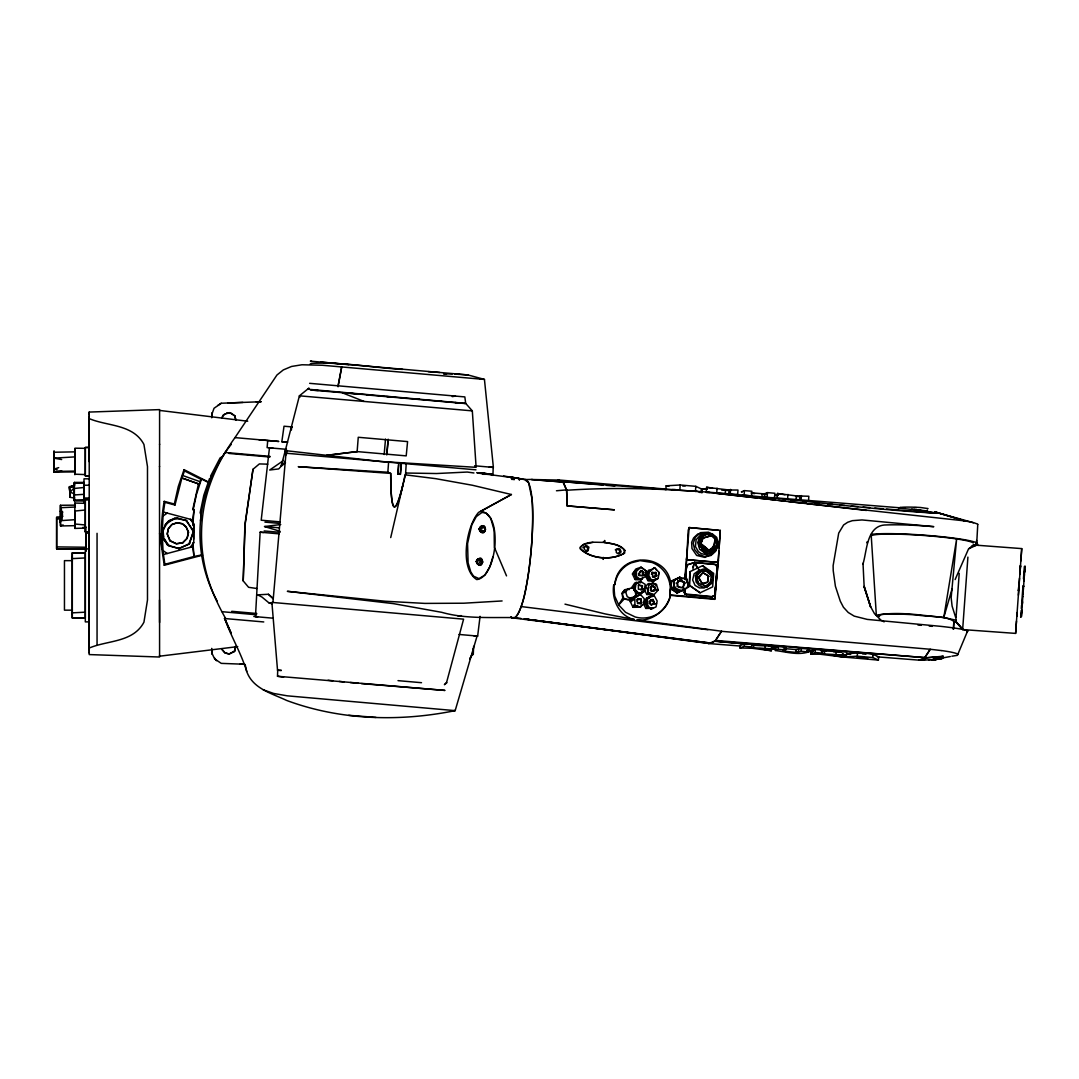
<?xml version="1.0" encoding="UTF-8"?>
<svg xmlns="http://www.w3.org/2000/svg" width="1079" height="1079" viewBox="0 0 1079 1079"><rect width="100%" height="100%" fill="white"/><g stroke="black" fill="none" stroke-linecap="round" stroke-linejoin="round"><path stroke-width="1.5" d="M56.647 518.81L56.634 548.86L85.767 548.874L56.634 548.874L56.634 517.354L61.49 517.354L56.634 517.354L56.634 518.945L61.49 518.918M72.28 614.032L72.28 552.839L85.308 552.839L85.308 617.943L72.28 617.957L72.28 556.764M62.744 511.932L60.384 520.671L60.532 525.959L74.815 525.675L74.869 503.057L85.308 503.34L85.308 531.88L89.22 531.866L85.335 531.799M74.869 463.768L74.869 471.928L54.031 472.076L54.044 451.413L54.017 458.143L61.665 459.546M83.946 500.063L74.397 500.4L84 500.413L84 482.434L74.478 482.394L74.303 486.562M85.308 531.88L85.308 499.564L89.22 499.577L85.335 499.644M85.335 475.866L89.22 475.906L85.308 475.879L85.335 447.488L89.22 447.434L85.335 447.488M89.22 651.689L89.22 654.575L159.584 657.017L159.517 466.317M89.206 531.812L89.22 499.577M89.22 461.677L89.22 416.157M89.22 414.97L89.22 412.07L159.584 409.615L159.584 444.494M85.308 527.159L85.308 528.103L74.869 528.413L74.883 511.041L85.295 510.003M85.767 548.011L85.767 551.356L85.767 533.377L89.22 532.959M159.544 466.641L159.584 444.103M639.955 607.018L634.87 605.332L634.884 596.579L640.602 594.677L644.244 598.724L643.866 603.876L639.955 607.018L633.912 605.225L634.533 606.695L640.427 607.207L642.099 604.753M638.417 585.034L638.404 589.242L642.248 589.458L642.491 585.735L638.417 585.034L642.288 586.248L641.034 590.132M74.883 472.157L74.883 471.091L55.69 471.415M74.856 463.174L74.883 451.265M74.869 528.413L74.883 526.377M702.389 550.182L704.695 551.922L712.059 551.531L714.163 550.007L716.969 546.014L715.296 536.991L711.358 535.697L702.456 538.205L700.5 545.623L706.812 550.789L712.72 548.671L714.5 545.461L715.296 536.991L707.325 533.984L699.853 537.18L697.762 542.359L699.637 549.292L705.248 553.311L710.913 553.271L715.822 550.398L718.479 544.167L716.766 537.504L712.315 533.795L707.001 532.77L702.119 534.712L699.853 537.18L698.814 544.531L699.651 547.134M54.031 472.076L54.031 451.292L54.031 459.02M685.758 579.544L686.716 557.236L684.72 578.83M193.64 539.244L193.748 524.07L192.48 521.049L190.309 519.282L193.748 524.07L193.748 542.548L190.309 547.336L192.588 545.772L193.748 542.548M977.763 524.367L976.657 544.423L975.241 544.517L976.185 544.612L976.63 540.498M73.898 493.683L73.925 485.51L69.393 486.696L70.148 497.338L73.979 497.945L73.898 493.683L70.054 492.118L69.393 486.696L72.428 487.276M89.22 650.462L89.22 533.228M57.106 469.581L53.95 469.122L54.031 464.28M84 500.858L74.276 500.75L74.316 498.714M62.501 514.75L60.437 505.282L60.384 522.276L60.437 505.282L74.883 505.147L74.869 503.057M74.397 486.332L74.478 482.394M74.883 470.525L74.883 474.733L74.842 456.889L54.017 458.143L54.044 451.413L53.99 471.887L54.058 456.511L53.99 471.887L54.044 461.637M592.951 542.305L583.388 544.477L580.246 547.188L580.205 548.833C590.874 559.327 611.833 560.662 624.552 553.082L624.876 550.465C619.939 543.776 610.566 543.627 603.121 542.224M74.896 451.561L74.964 448.19L85.322 448.338M74.411 500.224L74.491 497.028M406.217 463.714L405.556 474.382C398.016 504.972 390.976 529.533 390.719 473.411L387.833 472.224L298.236 466.694L390.719 473.411M62.016 519.296L62.137 515.02M256.896 588.514L248.575 587.3L243.22 580.907L244.893 524.812L252.985 469.284L259.365 463.916L267.781 464.172M492.928 475.421L493.184 467.409L489.259 467.059M74.397 500.4L74.343 483.082L79.28 482.906M283.602 677.14L277.505 676.263L277.721 669.951M511.959 479.508L511.001 477.592L513.294 477.97L514.17 479.71M649.41 601.569L649.329 603.916L650.57 599.964L653.038 599.533L654.494 603.579L651.244 605.009L649.41 601.569L653.038 599.533L654.494 603.579M211.943 412.825L211.74 417.789L211.848 414.39L214.033 408.28L221.262 403.236L260.767 401.739M718.155 562.456L686.595 559.637L688.227 530.234L689.13 527.564L720.286 530.396L718.155 562.456L718.897 551.086M473.263 654.602L473.641 646.294M647.198 606.398L647.575 597.887L650.381 596.121L654.319 595.878L657.165 600.976L656.045 606.911L651.123 609.136L647.198 606.398L646.604 602.689L643.205 602.986L646.537 598.063L648.061 597.456L644.905 602.581L647.319 607.814L653.213 608.327L645.795 608.421L643.853 604.348M192.48 521.049L192.75 519.943L163.226 512.026L162.201 533.431L163.226 554.593L192.75 546.689L192.588 545.772M255.467 616.648L260.147 532.19L279.218 533.849M1024.416 574.702L1024.389 575.269M1024.821 569.361L1024.564 572.625M686.608 594.664L684.18 592.668L684.531 588.594M684.828 579.032L686.662 565.018L694.498 562.496L717.427 564.735L715.337 594.988L712.032 596.889L686.568 594.664L684.855 593.922L685.152 589.107M684.383 588.918L684.855 593.922L712.653 596.66M719.113 547.903L720.286 530.396M308.756 388.265L299.409 395.818L285.288 450.604L380.981 461.515L476.122 467.328L472.319 410.87L465.696 403.398L307.704 389.209L309.026 388.251M1020.316 566.637L1020.518 565.679L1020.181 568.566L1020.248 567.689M1020.774 616.055L1020.694 617.255L1021.193 610.471M1021.678 603.674L1021.705 603.296M1023.472 578.883L1024.362 566.502M1022.42 602.19L1022.231 604.955L1022.501 601.542M1022.838 596.512L1022.825 596.687M973.271 542.926A51.306 4.41 4.1 0 0 919.686 535.184A51.306 4.41 4.1 0 0 871.252 536.088L876.337 615.246C898.362 611.105 921.574 615.475 943.788 617.512L956.628 538.961L951.152 597.699L952.096 606.074L955.954 618.348L955.711 621.598L962.643 629.57L1015.609 633.4L1016.485 621.059M1020.491 566.057L1019.992 572.962M978.599 545.354L973.932 545.003L1021.732 548.604L1020.869 560.945M1018.859 588.621L1018.441 590.847L1018.913 584.413L1018.819 589.147L1018.913 587.866M1020.06 570.184L1019.749 574.433L1019.965 573.354M1021.759 611.415L1021.395 616.648L1021.88 610.04M1023.04 593.936L1023.067 593.747M1023.418 588.783L1023.405 588.959M1023.593 585.897L1023.566 586.814L1023.593 586.086M1023.944 581.122L1024.2 577.697L1023.944 581.257M1024.686 571.236L1025.05 566.003L1024.902 567.905M665.851 489.839L666.134 485.82L680.202 484.984L695.807 486.346L701.363 488.908L701.094 492.712M697.857 491.458L679.824 490.257L680.202 484.984M695.442 491.498L695.807 486.346M689.076 585.088L690.047 571.627L702.631 565.666L713.651 573.408L712.679 586.868L700.096 592.816L689.076 585.088L700.096 592.816M689.67 584.845L690.047 571.627M702.065 492.793L702.348 488.989L707.244 489.111M706.232 492.361L706.597 487.29L729.013 490.014L737.982 490.041L737.631 494.856L706.232 492.361L709.793 492.483M716.712 493.197L717.076 488.207M712.626 579.625L713.057 573.637L708.93 570.737M539.379 620.911L708.067 643.394L711.708 643.219L715.539 640.413L721.527 631.215L636.785 619.966C652.175 621.814 666.728 609.986 670.423 595.352L714.622 599.344L715.377 587.192M725.263 493.669L725.547 489.718M728.73 493.953L729.013 490.014M730.227 494.263L730.577 489.394M744.105 495.369L744.456 490.608L751.861 491.255L751.51 495.949L743.296 495.086L741.084 495.854M774.601 648.317L771.552 648.074L771.364 650.745L752.279 648.277L739.978 647.993L740.154 645.566L744.402 643.88L751.82 644.46L751.631 646.941L750.067 647.575L775.612 649.045L775.814 646.375L752.94 645.309M739.978 647.993L744.227 646.294L744.402 643.88L714.905 641.034L924.811 657.61L930.246 649.261L941.495 650.583M753.547 647.872L753.722 645.363M764.391 497.486L764.66 493.723L767.466 492.617L774.87 493.265L774.533 497.783L764.552 497.365M767.129 497.19L767.466 492.617M765.146 648.128L765.335 645.539M777.446 493.494L777.123 497.985L808.535 500.481L808.832 496.246L796.396 495.908L777.446 493.494L785.013 494.789M787.603 498.822L787.926 494.411M808.616 651.932C798.015 655.492 785.836 651.797 775.127 650.502L778.202 649.275L778.404 646.591L785.809 647.184L785.606 649.922L782.801 651.055L795.816 652.377L801.211 651.284L808.616 651.932L808.832 649.018L801.414 648.425L796.14 649.545L784.797 648.641M796.14 499.469L796.396 495.908M799.62 499.752L799.876 496.219M801.117 499.901L801.427 495.598M798.42 652.39L798.622 649.531M801.211 651.284L801.414 648.425M842.443 653.739L842.213 656.936L819.865 654.198L810.828 654.198L811.044 651.23L815.306 649.531L822.711 650.124L822.495 653.146L820.93 653.766L846.476 655.25L846.705 652.04L821.146 650.745L822.711 650.124M807.213 650.273L813.215 650.367L810.828 654.198L815.09 652.498L815.306 649.531M824.396 654.076L824.612 651.028M835.996 654.333L836.225 651.203M847.595 653.55C857.913 653.092 869.269 651.851 878.657 656.868L878.414 660.105L843.198 657.03L843.427 653.82M843.198 657.03L857.265 656.194L857.495 652.957M878.414 660.105L872.871 657.556L873.1 654.319M935.709 659.606L931.514 659.862L941.535 658.837L942.156 658.527L936.262 659.067L943.343 657.597L932.458 659.593L934.805 659.444L934.953 657.475M953.283 629.273L953.89 621.437L953.566 629.286M959.218 573.34L956.048 617.175M967.903 557.115L962.643 629.57M1018.441 590.847L1018.913 584.413M1019.129 583.119L1019.493 578.182M1020.168 568.7L1020.383 565.666M1021.314 608.543L1021.557 605.211M1021.719 603.309L1022.986 585.695M1021.665 612.859L1024.74 570.332M1024.713 570.521L1024.794 569.645M641.533 575.66L638.768 575.458L640.778 570.548L643.718 572.207L642.922 575.768L642.005 571.101L639.712 571.722M715.876 585.614L718.398 560.082L715.916 585.573M877.321 656.855L919.079 660.146L924.568 657.961L943.37 656.194L936.936 657.475L938.312 656.76M1019.79 574.001L1020.019 572.531M1016.85 616.23L1017.119 612.562M1019.911 574.015L1020.019 572.693M1020.302 568.566L1020.37 567.702M387.833 472.224L388.602 462.176M648.789 584.508L648.182 592.438L649.167 593.072L646.793 594.502L644.217 589.067L646.901 587.677L648.182 592.438L653.995 594.637L658.217 590.078L656.45 584.427L653.024 583.024L648.627 584.697L653.024 583.024M192.777 525.419L194.045 509.625L193.262 509.409L193.964 510.124L192.75 519.943M357.136 451.588L358.255 437.278L407.579 441.594L406.203 455.877L357.136 451.588L326.681 455.325L357.351 451.602M1021.732 548.604L1015.609 633.4M1018.67 591.279L1018.387 595.163M74.289 486.063L74.545 482.785M398.879 463.08L397.962 474.113L398.502 464.631M401.428 463.296L400.511 474.342L397.679 474.086M472.494 654.036L469.702 659.053L472.548 653.914L472.912 649.113M272.933 602.473L285.989 453.207L475.974 469.824M384.164 454.529L385.513 439.086M386.768 454.691L388.103 439.382M386.862 454.691L388.211 439.396M400.228 474.315L401.199 463.282M513.145 479.615L513.294 477.97M519.39 480.236L519.107 478.469L479.089 473.236A160.42 41.474 -88.2 0 1 480.614 473.061L482.758 473.384M685.435 578.546L686.662 565.018L685.3 579.639M714.797 593.679L715.525 585.641M715.97 580.812L717.427 564.735M684.855 593.922L684.396 589.282M715.957 580.947L717.279 566.88L714.891 564.33L694.498 562.496L686.649 565.167M685.259 579.45L686.662 565.018M714.622 599.344L715.768 587.178L714.824 594.489M761.949 496.353L762.206 493.737L764.66 493.723M74.276 500.75L74.451 499.186M200.505 520.928L201.112 515.29L200.154 512.687L203.796 495.301L209.555 478.51L210.513 478.914L211.538 476.513L210.58 476.109L220.089 457.928L222.49 456.552L225.646 451.845M628.126 588.621L625.672 592.101L627.277 596.754L630.635 598.305L633.993 597.456L636.017 594.394L635.801 590.995L632.618 587.812L624.606 589.795L622.232 593.153L623.096 597.537L618.685 604.955L625.537 612.292L635.275 617.013A29.2 28.647 68.3 0 0 670.598 595.082L669.776 595.015L671.664 581.015L679.959 577.184L682.414 578.897M669.776 595.015L671.664 581.015L679.406 577.548L686.757 579.005L688.604 587.07L681.955 590.672L674.267 588.149L673.701 580.677L676.209 578.951L673.755 580.354L679.959 577.184M795.816 652.377L796.14 649.545M458.993 634.452L477.646 636.084L480.074 616.338M291.37 429.995L291.762 426.893M708.444 575.903L707.622 582.201L702.011 583.348L698.302 576.955L702.928 572.598L708.444 575.903L707.622 582.201L700.959 584.629M640.427 607.207L633.009 607.302L630.433 601.866L630.932 598.225L628.504 599.722L624.363 598.805L618.685 604.955L614.706 596.08L613.735 584.683C611.321 599.236 619.144 616.419 634.492 619.575L605.049 613.897L564.991 604.146M653.995 594.637L646.793 594.502M287.634 442.228L281.835 441.716L284.02 426.218L292.301 426.933M506.523 575.889L494.357 547.282L494.142 530.275L490.702 518.149L485.806 512.849L481.881 512.498L476.284 516.625L471.766 524.947L467.558 543.654L468.097 562.82L470.795 571.937L473.533 576.173L478.982 578.614L485.01 575.04L489.906 566.583L492.806 557.101M635.099 589.566L636.003 583.388L640.845 581.581L645.161 584.373L644.419 591.319L639.86 594.205L635.099 589.566L634.519 590.591L637.851 592.843L641.331 593.113L644.419 591.319L641.519 592.034M163.442 512.08L164.871 502.328L164.251 501.357L174.326 504.014L174.987 505.039L181.892 477.997L199.183 484.107L200.047 481.666L182.675 475.515L181.811 477.957L199.183 484.107M658.163 578.357L659.053 572.423L654.535 567.648L645.215 575.147L647.805 580.583L653.699 581.095L658.163 578.357L652.107 581.338L648.142 577.413L646.739 574.541L649.329 579.976L655.101 580.097L647.805 580.583M704.317 585.978L707.433 586.558L711.708 583.402L713.003 578.438L712.383 574.217L708.283 569.901L703.319 569.038L698.936 570.589L695.375 575.539L696.103 582.04L699.192 585.56L703.521 587.246L707.433 586.558L710.238 582.795L711.371 575.579L708.242 571.263L702.159 570.481L699.232 571.857L696.36 576.793M234.804 650.961L229.395 653.982L225.12 652.97L221.64 649.045L224.864 652.808L228.937 653.982L234.426 651.527L235.559 646.308M650.785 589.053L651.284 586.086L653.105 585.546L655.317 587.785L653.793 591.049L650.529 590.523L653.793 591.049L655.708 589.094L653.105 585.546L650.435 587.704L651.864 590.955L655.708 589.094M934.805 659.444L936.262 659.215L936.585 657.246M656.612 570.063L654.535 567.648L649.571 571.034L648.803 575.404L652.107 581.338L654.454 579.828M338.064 386.741L341.706 366.941L337.943 386.403M182.958 542.724L176.619 543.816L170.415 541.092L167.272 534.28L168.257 528.912L171.669 524.691L176.875 522.816L182.176 523.666L186.047 526.808L188.42 531.907L187.26 538.084L182.958 542.724L176.12 543.722L169.686 540.431L167.218 533.781L168.459 528.454L172.1 524.367L177.347 522.762L182.607 523.854L186.222 527.011L188.461 532.689L186.977 538.529L182.23 543.034M677.059 586.517L678.151 580.704L680.444 579.774L684.963 582.997L683.074 587.489L678.543 587.367L677.046 583.092L678.151 580.704L684.086 582.107L682.872 588.042M604.348 542.454L604.631 540.552L604.348 542.454C611.55 543.614 619.832 544.571 624.876 550.465M193.262 509.409L196.513 494.209L201.476 479.009L208.355 482.515M286.205 454.529L287.054 450.671M192.696 509.774L198.469 483.985M174.326 504.014L178.278 486.535L184.037 469.662L209.11 482.34M178.197 548.658L188.704 544.342L193.492 531.88L186.68 520.752L177.792 518.149L168.742 520.847L163.05 529.749L162.201 533.431L163.779 539.352L167.677 545.205L169.7 546.095L179.262 548.618L189.621 543.506L193.465 530.787L185.804 520.199L174.663 518.298L168.742 520.847L165.384 524.529L162.201 533.431L163.576 536.384M390.719 537.571L402.98 484.7M692.907 568.93L694.498 562.496L699.758 571.047M658.257 575.633L659.053 572.423M622.448 592.857L625.011 589.835M234.426 651.527L235.6 646.914M702.456 538.205L700.5 545.623L706.812 550.789L712.72 548.671L715.296 539.298L711.358 535.697L706.421 534.267M479.184 528.966L485.01 527.375L484.633 531.542L479.184 528.966L481.018 526.296L485.01 527.375L485.563 529.519L484.633 531.542L479.737 531.111L479.184 528.966C488.059 517.232 485.887 542.049 479.184 528.966L480.101 526.943M476.905 563.562L476.338 561.417C485.213 549.683 483.041 574.5 476.338 561.417L477.269 559.394M476.338 561.417L482.165 559.826L482.731 561.97L480.883 564.641L477.687 564.371L476.338 561.417L478.186 558.747L482.165 559.826L480.883 564.641L478.698 564.843M285.665 449.242L281.241 465.75L282.415 463.107M446.409 683.088L446.719 682.481L444.386 684.693L446.409 683.088L463.592 619.157L271.881 602.392L277.532 670.248L281.349 670.437L277.532 670.248M952.137 588.648L943.788 617.512L956.304 620.277M651.487 574.419L652.188 572.018L653.024 577.009L654.643 577.252L655.803 572.409L651.837 572.936M477.08 636.03L455.163 710.643C399.459 721.959 340.209 720.354 286.596 700.419C271.841 693.392 252.742 688.739 246.713 671.448C241.156 653.011 231.054 636.637 224.729 618.537L231.23 633.373L224.729 618.537M692.853 567.23L694.498 562.496L697.547 568.485M670.275 591.346A28.364 27.825 68.3 0 0 652.08 562.483L639.982 560.608L631.282 562.833A28.364 27.825 68.3 0 0 614.787 584.831C617.539 549.724 672.918 552.745 670.787 588.5L672.986 587.556L674.82 582.93M637.568 602.864L640.319 603.727L641.074 599.02L637.217 599.371L637.581 603.66L641.439 602.891L641.385 600.774L638.66 598.629L637.015 601.165M199.966 481.639L201.476 479.009M648.627 584.697L649.059 583.537L654.966 584.049M182.769 475.542L184.509 470.93L184.037 469.662M70.054 492.118L70.148 497.338L70.054 492.118L73.952 488.167M624.053 553.446L624.363 550.074M60.532 525.959L60.384 520.671L74.883 519.687M1018.711 587.286L1018.724 587.462M951.867 656.207L957.424 655.331L967.62 630.905M221.896 417.924L222.813 415.806L225.39 413.823M221.883 418.247L223.461 414.754L229.517 412.623L234.642 415.658L235.923 420.244M481.8 563.993L482.731 561.97M715.296 539.298L716.847 544.261L714.163 550.007L709.604 551.679M955.117 579.571L968.483 549.022L973.541 545.165M650.435 587.704L651.284 586.086L655.317 587.785M655.722 585.803L656.45 584.427M482.461 379.255L322.284 365.255L301.972 364.769L291.559 366.455L283.332 369.908L276.952 375.006L234.993 437.615C220.413 457.779 209.191 480.573 204.403 505.107A151.262 149.347 85.5 0 0 203.648 560.163C207.087 580.907 215.341 600.437 225.7 618.618M703.94 537.167L700.433 543.357L703.886 549.224L709.011 550.573L714.5 545.461M879.857 619.022L874.503 613.708L870.834 607.126L864.023 586.437L870.591 606.991L864.104 585.762L863.011 563.278L862.876 564.357C866.963 551.639 866.37 526.822 884.173 525.028A55.326 6.164 3.9 0 1 928.345 526.215L933.794 526.673L862.04 519.943L852.343 520.671L847.703 522.263L843.603 524.974L838.707 533.107L833.123 565.652L833.217 570.589L835.402 586.261L840.271 601.138L843.427 607.234L848.242 612.494L854.217 616.122L867.246 619.4L940.578 626.333A51.59 3.102 4.4 0 1 966.973 631.647M712.032 596.889L715.337 594.988M721.527 631.215L715.539 640.413L924.811 657.61L922.113 659.997L918.701 660.051M202.569 555.159L164.251 565.261L164.871 564.304L163.442 554.539M710.926 581.702L713.003 578.438L711.371 575.579L705.329 570.4L699.232 571.857M636.003 583.388L633.98 586.517L634.519 590.591L632.955 587.34L636.286 582.417L640.71 582.808M810.828 654.198L813.472 650.259M632.442 574.028L635.76 569.105L641.047 567.163L646.159 571.02L645.498 576.523L640.575 579.383L638.431 579.018L635.275 576.078L634.951 572.598L637.702 568.579L632.442 574.028L635.018 579.463L640.926 579.976L642.315 578.937L635.018 579.463M640.926 579.976L642.585 577.521M645.215 575.147L648.546 570.225L651.514 569.523M629.475 599.263L630.433 601.866L633.751 596.943L640.602 594.677M645.053 587.826L647.535 584.144L649.059 583.537M653.699 581.095L655.371 578.641M707.433 586.558L713.003 578.438L708.242 571.263L702.159 570.481L696.683 575.188L698.18 583.119L707.433 586.558L705.922 585.884L710.238 582.795M634.951 572.598L641.047 567.163L646.159 571.02L645.471 574.581L644.244 575.053M635.491 593.517L639.914 593.895L641.331 593.113L644.77 588.365L643.246 588.972M624.552 553.082C611.941 560.716 591.198 559.138 580.569 548.779L580.502 547.188C586.072 540.444 596.633 542.656 604.28 542.359M588.095 550.519L588.918 547.215L586.774 545.691L585.465 545.974L584.386 546.891L584.265 549.44L586.463 550.978L588.095 550.519L585.438 551.477M696.683 575.188L698.383 572.962M698.639 578.142L702.928 572.598L709.011 576.496M582.835 547.795L584.912 546.298L587.259 547.39L587.772 548.712L586.598 551.113M649.571 571.034L647.71 573.313L648.142 577.413L649.329 579.976L651.554 580.151L648.142 577.413M713.354 550.533L711.533 552.758L706.651 554.714L701.337 553.675L698.396 551.612L695.429 546.581L696.117 539.783L700.797 534.698L705.167 534.348M712.059 551.531L716.969 546.014L716.847 544.261M285.261 461.637L278.733 468.92L269.696 470.012L283.588 460.463M685.92 588.433L688.51 585.641L686.595 581.379M713.826 596.147L714.662 595.298L712.059 596.876M898.551 508.614L900.223 507.481A26.058 2.239 4.1 0 1 920.481 507.494L928.021 508.573L927.266 508.883M477.687 564.371L482.165 559.826M648.546 597.914L650.381 596.121M677.046 583.092L680.444 579.774L684.963 582.997M697.938 533.849L693.595 537.935L691.639 542.373L691.976 548.564L696.656 555.442L704.911 557.398L712.491 553.945M188.704 544.342L189.621 543.506M684.625 588.311L681.982 590.604L677.882 590.874L672.986 587.556L678.88 592.128L677.005 592.884L670.868 588.581L677.005 592.884L685.543 588.959L677.005 592.884M285.503 462.824L281.538 465.885M640.845 581.581L635.895 583.537M640.319 603.727L641.439 602.891L641.074 599.02L637.217 599.371M630.514 598.279L628.504 599.722L625.011 599.236L622.543 596.768L622.232 593.153L625.672 592.101M699.232 570.238L694.094 573.853L692.651 579.949L695.065 585.398L699.462 587.92L704.115 587.988L708.094 585.56M163.01 516.059L167.258 513.105M309.983 364.257L311.211 363.407C341.733 361.775 372.228 367.575 402.696 369.409M165.384 524.529L174.663 518.298L177.792 518.149M217.783 405.434L221.208 403.276M630.433 601.866L633.562 599.897L634.884 596.579L638.552 595.621M615.3 549.845L616.419 549.157L618.941 549.831A2.711 2.657 68.2 0 1 619.279 553.19A2.697 2.657 68.2 0 1 618.254 554.04M511.406 494.506L480.641 511.419C503.394 512.97 497.19 577.144 476.756 579.585C458.98 568.498 466.465 525.918 478.577 512.404L511.406 494.506L472.4 485.253L435.768 478.671L405.043 474.8C396.991 515.263 390.719 519.471 390.692 474.382M679.406 577.548L673.701 580.677L674.267 588.149L677.18 589.754L673.889 585.587M89.247 648.034C107.482 640.211 133.068 642.693 143.939 622.192L147.486 600.005L147.486 466.614L143.939 444.44C133.054 423.939 107.495 426.38 89.233 418.612M968.875 548.645L976.252 545.313L971.41 546.298M531.61 479.602L563.265 482.057L566.623 489.866L567.122 505.903L614.329 509.801L567.122 505.903L566.61 490.271L562.82 481.679L558.18 480.061L531.853 479.508L563.265 482.057L558.194 479.939L679.824 490.257M699.853 537.18L707.325 533.984M70.351 486.926L73.965 485.415M783.489 648.115L785.809 647.184M744.456 490.608L741.367 491.849L742.001 492.199M775.41 647.886L778.404 646.591M636.286 582.417L634.762 583.024L631.431 587.947L632.955 587.34L635.531 592.776L641.331 593.113M702.631 565.666L706.179 568.808M656.019 590.092L657.543 589.485M633.009 607.302L634.533 606.695L633.912 605.225L634.87 605.332M655.02 604.011L656.545 603.404M645.795 608.421L647.319 607.814M900.223 507.481L898.591 508.128L927.67 510.947M707.136 642.99L708.647 643.543L714.406 641.236L744.402 643.88M53.95 469.122L58.698 467.639M647.575 597.887L654.319 595.878M60.64 525.689L63.162 524.947M956.034 621.275L955.967 621.841A40.543 3.48 4.1 0 1 953.742 622.232M703.94 537.787L711.358 535.697M277.505 676.263L445.007 690.425L361.478 683.6M653.024 577.009L656.491 576.065L655.803 572.409M164.871 564.304L193.964 556.508L192.75 546.689M193.964 556.508L202.083 554.849M647.629 598.818L644.905 602.581L649.005 607.963L647.144 603.97M933.254 659.66L950.329 656.531M515.843 478.037L524.286 479.562L532.082 479.427M699.597 533.552L704.547 532.702M452.222 396.64L455.473 396.087M491.296 474.827L492.429 474.355L476.797 472.683L479.615 473.182M972.975 545.097L976.185 544.612M924.716 659.768L921.52 660.186L929.896 659.808M280.135 531.327L264.544 526.539L280.729 524.529M237.744 646.618L159.584 656.194L159.571 655.209M933.281 659.094L939.512 658.703M490.999 474.571L492.685 474.382M631.242 597.766L633.993 597.456L631.525 597.55M55.569 471.725L61.854 471.051M933.888 659.795L939.148 658.986L936.262 659.215M74.478 488.45L84.014 487.492M914.291 507.683L916.476 507.656M480.533 531.907L484.633 531.542L481.544 532.392L483.729 532.19M480.371 558.544L478.186 558.747L481.382 559.03M556.467 490.77L566.623 489.866M273.27 598.346L268.374 594.273L257.598 594.839L261.954 597.051L269.251 603.121L271.948 602.878M937.503 656.868L924.568 657.961L930.246 649.261L721.514 631.309M931.824 659.808L928.655 659.903M74.262 494.964L84 494.317M682.737 486.089L685.259 485.941M502.099 600.949L463.781 603.215L424.856 603.404L385.297 601.246L287.338 591.319L393.376 603.62L441.743 612.332C465.44 619.09 490.513 617.161 514.858 617.62M566.61 490.271C690.439 481.895 813.579 506.145 936.869 513.267L920.266 510.34M72.28 558.612L85.295 557.951M85.308 612.184L72.306 612.845L72.28 617.957L85.308 617.957M457.739 615.839L461.407 615.65M474.598 465.777L493.386 467.423L484.444 379.417L467.962 374.939L455.621 374.13M60.734 507.696L74.896 507.049L74.883 505.147M227.885 403.006L242.883 402.427M256.222 401.901L261.212 401.698M74.343 483.082L84 483.028M656.598 590.119L658.217 590.078M642.315 578.937L636.543 578.857L633.966 573.421M54.031 452.236L74.869 451.858M749.986 495.706L750.755 495.693M773.306 497.581L774.533 497.783M89.22 478.82L84 478.82L84 502.801M84 485.226L89.22 485.226M84 498.012L89.22 498.012M82.705 527.442L85.956 527.442M89.22 548.914L85.308 548.914L85.308 621.882L89.22 621.882M72.414 560.648L64.457 560.648L64.457 610.161L72.414 610.161M85.308 552.866L72.28 552.839L72.306 557.964M56.634 546.905L85.767 547.242L85.767 526.646M446.477 373.873L443.563 373.833L452.33 373.954M454.866 373.981L458.912 374.319M768.639 646.254L775.814 646.375M833.662 651.797L841.701 651.945M721.716 490.095L727.961 490.446M774.83 495.234L778.107 495.301M405.65 473.02L436.563 473.533L467.274 472.049L473.937 472.98M775.612 649.045L759.36 648.641L771.364 650.745M846.476 655.25L830.21 654.832L842.213 656.936M74.883 474.194L85.308 474.585L85.308 449.134M244.299 664.246L221.262 663.369L214.613 658.891L211.929 653.213L211.713 648.398M240.064 664.124L244.946 664.327M318.238 390.517L310.86 390.032L366.82 394.779M762.421 494.29L766.117 494.546M428.228 371.648L439.814 372.484M348.76 715.31L376.005 717.414M464.496 403.317L465.278 403.546L366.766 394.927M664.907 489.353L562.82 481.679L603.08 485.078M708.647 643.543L740.369 646.038M770.433 648.412L775.45 648.816M807.173 651.311L812.19 651.716M904.768 508.182L808.535 500.481M771.552 648.074L774.87 648.358M606.438 485.361L614.828 486.076M790.947 500.939L794.292 501.222M802.682 501.937L806.04 502.221M814.429 502.922L819.46 503.353M827.849 504.055L832.88 504.486M839.583 505.053L844.614 505.471M851.331 506.038L858.034 506.604M863.065 507.036L869.782 507.602M874.813 508.02L883.202 508.735M886.547 509.018L936.869 513.267L911.742 509.099M320.922 362.085L348.814 364.702M467.962 374.939L310.361 361.155L311.561 361.263M479.75 379.012L484.444 379.417M309.633 383.328L464.833 396.91L465.696 403.398M342.38 392.635L359.644 394.145M299.935 397.193L299.409 395.818L472.319 410.87M234.993 437.615L267.309 440.448M281.835 441.716L286.528 442.134M286.501 449.323L267.106 447.623L267.727 440.488L278.8 441.459L258.866 439.706M795.547 496.353L798.811 496.637M666.134 485.82L668.993 486.076M702.348 488.989L706.826 489.38M751.429 493.319L754.572 493.602M774.695 495.328L777.689 495.585M286.461 454.556L285.004 454.421L285.922 449.269M481.194 473.344L482.596 473.465L481.571 473.209M225.133 452.479L269.993 456.377M228.923 453.436L269.925 457.024M481.018 526.296L484.215 526.565L482.097 525.999M717.94 562.361L686.595 559.637L689.13 527.564L718.385 530.328M264.544 526.539L279.205 527.82M264.153 530.949L280.054 532.338M670.072 594.92L714.918 598.845M633.751 596.943L636.704 597.2M646.537 598.063L649.491 598.319M243.22 580.907L245.081 524.826L252.985 469.284M862.553 653.914L865.924 654.198M846.718 654.076L850.67 654.427M744.227 646.294L751.631 646.941M778.202 649.275L785.606 649.922M815.09 652.498L822.495 653.146M857.265 656.194L872.871 657.556M231.756 611.307L256.789 613.492M256.586 614.787L222.004 611.685M253.808 616.5L272.744 618.159M224.324 618.496L263.762 621.949M421.511 682.697L398.016 680.647M454.016 710.535L455.163 710.643L287.311 695.834L273.661 693.46L263.128 689.764M386.673 396.506L393.565 397.112M413.702 398.879L419.502 399.378M437.467 400.956L441.662 401.321M272.974 448.136L269.467 447.825L261.199 520.213L280.257 521.872M751.227 492.766L762.206 493.737M264.935 522.115L279.232 523.369M255.939 616.689L257.76 616.851M473.721 635.747L477.646 636.084M226.684 412.839L231.419 413.27L234.912 416.116M260.147 532.19L263.492 532.5M74.869 524.016L85.308 524.974M350.324 682.535L358.295 683.304M484.458 473.398L490.918 474.247M483.041 473.249L489.772 474.018M806.822 503.65L964.707 520.887A54.463 4.667 4.2 0 1 977.749 524.354M328.056 680.242L332.831 680.741M339.184 681.415L343.958 681.915M480.91 473.141L479.467 472.939L484.323 473.425M825.786 651.244L821.146 650.745L824.248 651.109M953.89 621.437C946.715 615.596 927.778 616.918 917.029 614.99A37.792 3.237 4.1 0 0 879.601 616.096M757.053 497.972L715.579 493.238L866.531 510.461M760.371 498.35L767.007 499.105M770.325 499.483L775.302 500.049M778.62 500.427L785.256 501.182M788.574 501.573L803.504 503.273M159.584 410.425L247.725 421.228M521.17 606.56L707.891 629.718M514.13 618.078L711.708 643.219L574.028 625.321M515.964 617.768L520.982 618.442M529.303 619.548L524.313 618.887L529.236 619.494M537.531 620.573L532.554 619.926L709.146 643.34M540.849 621.005L545.826 621.652M549.144 622.084L554.12 622.731M557.438 623.163L562.415 623.81M565.733 624.242L570.71 624.889M524.354 618.901L536.047 620.465M625.604 599.317L624.741 598.966M935.898 659.404L936.599 659.512M638.795 575.026L642.949 575.633L643.718 572.207L640.778 570.548M455.109 402.494L457.604 402.872M328.798 362.773L331.752 363.245M879.385 619.265L884.146 621.855M706.597 487.29L712.653 488.328M511.999 478.536L514.238 478.928M683.304 578.371L686.757 579.005L688.604 587.07M807.052 650.502L811.044 651.23M269.251 603.121L272.34 603.714M503.596 476.001L525.19 479.454A73.48 12.759 -85 0 1 532.136 499.752A73.507 12.773 -85 0 1 523.409 599.384A73.48 12.759 -85 0 1 511.001 616.918M627.6 589.255L629.192 589.633M678.516 586.895L681.415 587.664M164.871 502.328L174.987 505.039M973.46 522.695L934.468 511.837L964.707 520.887L935.695 512.026M179.262 548.618L167.677 545.205L164.939 539.325M878.859 616.675L876.337 615.246M653.442 572.477L655.965 573.421L656.491 576.065M635.275 576.078L640.575 579.383M342.272 392.783L363.933 401.388M487.748 474.301L482.799 474.274M955.711 621.558L962.67 629.232L956.183 621.774M652.309 576.159L654.643 577.252M651.244 605.009L654.279 602.338L650.57 599.964M184.509 470.93L200.856 479.251M185.804 520.199L186.68 520.752M715.552 536.951L708.498 532.19L700.568 532.635L695.469 537.18L693.244 543.128L694.579 549.481L698.639 554.458L704.654 556.548L710.953 555.51L715.606 551.329L717.926 545.084L717.13 542.373M701.377 549.305L705.261 551.922M163.01 550.573L167.258 553.514M525.419 480.236L528.602 482.583L532.122 499.483A74.424 12.921 -85 0 1 524.556 595.122A74.411 12.921 -85 0 1 510.987 617.121M698.733 491.849L699.556 492.469M686.473 594.583L684.086 592.492M648.209 606.546L651.123 609.136M169.686 540.431L170.415 541.092M268.374 594.273L273.257 598.912M169.7 546.095L163.779 539.352L163.05 529.749M638.606 592.762L639.86 594.205M704.695 551.922L698.814 544.531L700.932 536.91L698.491 542.71L699.678 546.999M214.654 658.096L216.447 660.712M699.044 578.236L702.011 583.348M697.236 580.866L698.828 583.699M696.265 579.302L698.18 583.119M60.316 511.176L62.838 516.436M234.642 415.658L235.937 419.92M245.23 664.88L246.713 671.448M159.584 533.309L164.251 565.261M670.153 581.473L671.003 587.057M192.912 542.791L194.045 557.007M638.633 573.178L638.768 575.458M603.255 557.438L603.215 559.394L603.174 557.573M69.407 487.506L69.569 490.325M636.313 570.67L636.556 576.564M188.42 531.907L188.461 532.689M211.754 649.153L211.956 654.171M193.465 530.787L193.492 531.88M54.031 464.766L54.125 471.132M74.923 471.294L74.95 474.261M74.883 455.392L74.883 449.039L74.896 451.656M159.544 599.978L159.584 622.516M85.308 499.564L85.308 502.787M97.056 533.309L97.056 644.352M89.22 412.07L89.22 653.105M941.724 650.583A43.686 3.776 4 0 1 957.977 654.333M871.009 534.429A55.056 4.721 4.1 0 1 936.491 536.209A55.056 4.721 4.1 0 1 976.657 544.423M917.959 625.051A37.792 2.266 4.4 0 1 921.25 625.321M929.181 626.049A37.792 2.266 4.4 0 1 932.229 626.359M671.961 489.61A51.158 27.73 -82.7 0 1 675.494 489.583M735.999 494.573A65.293 11.343 -85 0 1 736.768 494.546M217.351 601.394A142.064 142.064 0 0 1 231.216 444.4M162.093 549.359A173.894 165.519 90 0 1 164.21 501.344M683.735 588.837L683.681 589.687L683.735 588.837M867.395 541.739L867.233 542.912L867.395 541.739M616.406 549.616L616.217 552.232L617.107 553.257L620.385 552.961L621.099 551.679L619.98 548.995L618.739 548.496L616.406 549.616M862.323 657.151L857.265 657.448L867.691 658.365L862.323 657.151M509.369 476.918L514.562 477.741L509.369 476.918M706.246 547.862L700.433 543.357L709.011 550.573L706.246 547.862"/></g></svg>
